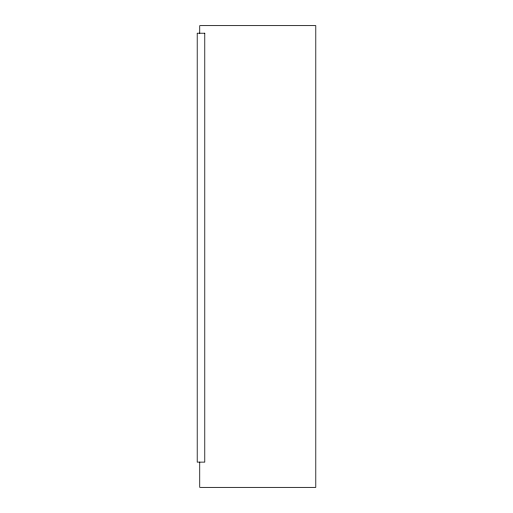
<?xml version="1.0" encoding="UTF-8"?>
<svg xmlns="http://www.w3.org/2000/svg" width="513" height="513" viewBox="0 0 513 513"><rect width="100%" height="100%" fill="white"/><g stroke="black" fill="none" stroke-linecap="round" stroke-linejoin="round"><path stroke-width="0.77" d="M199.737 33.217L199.737 25.65L315.79 25.65L315.79 487.35L199.737 487.35L199.737 462.123M204.777 33.217L197.21 33.217L197.21 462.123L204.777 462.123L204.777 33.217"/></g></svg>
